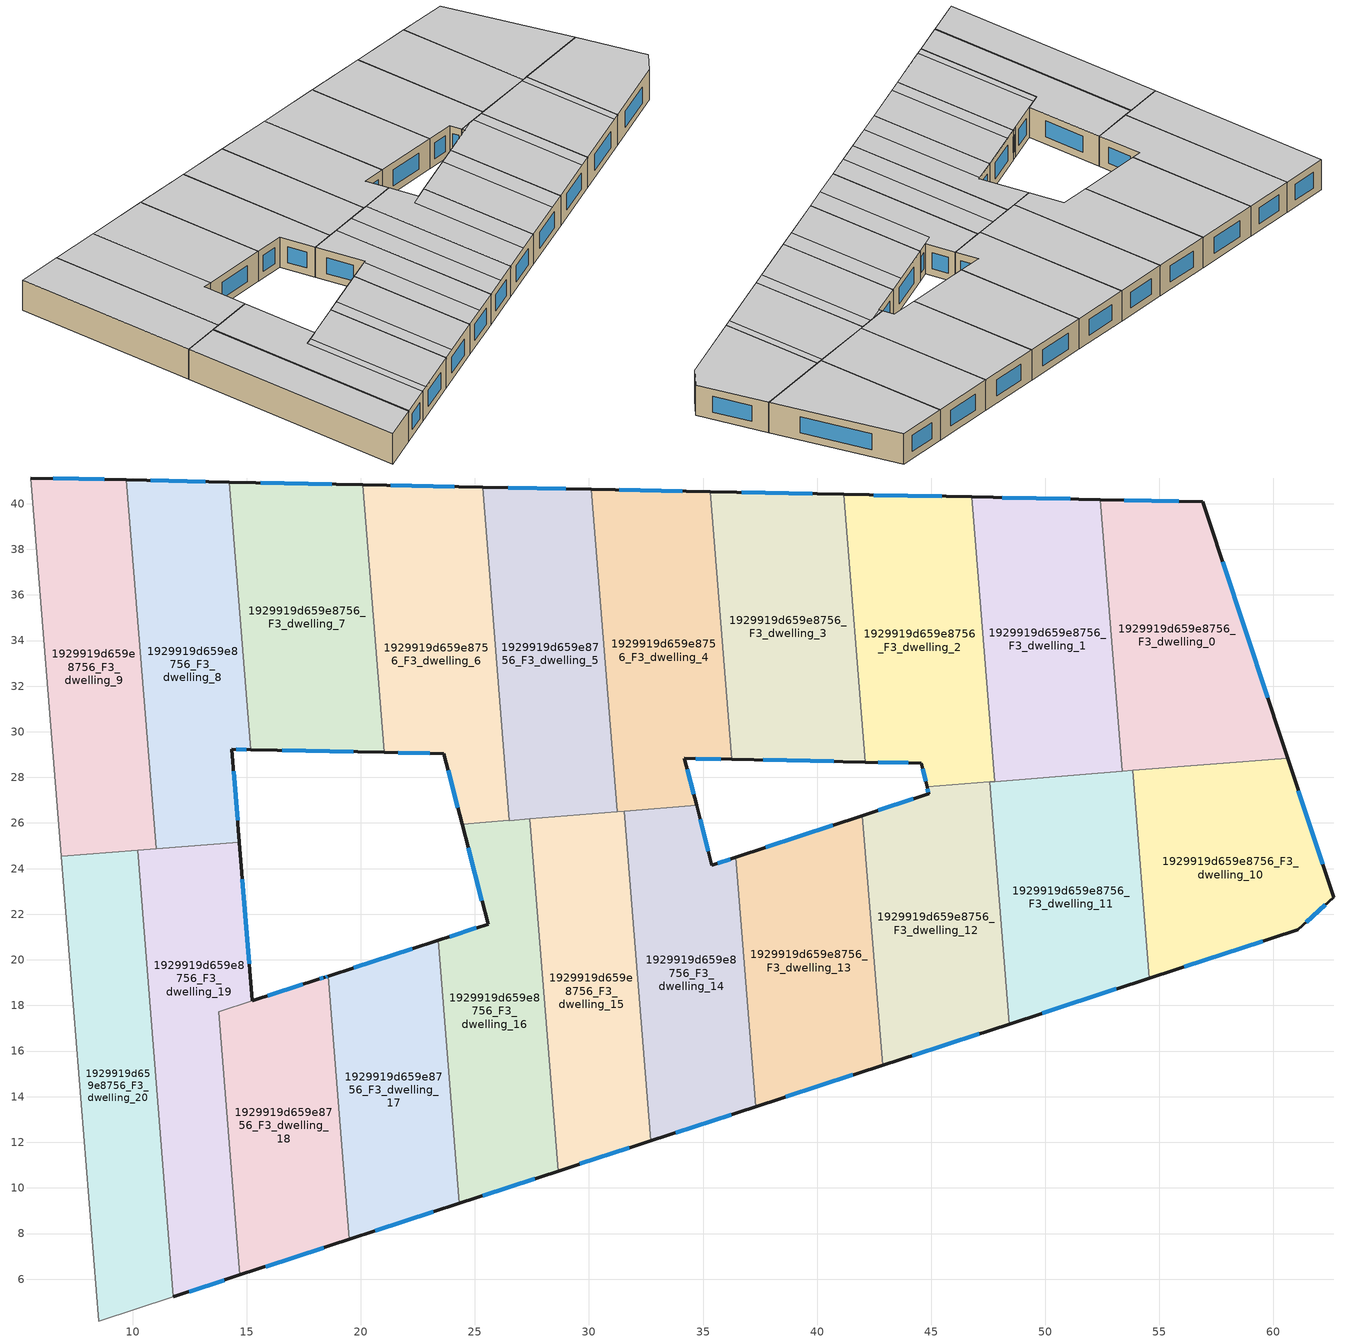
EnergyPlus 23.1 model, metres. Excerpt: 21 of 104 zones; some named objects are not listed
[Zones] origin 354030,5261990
1929919d659e8756_F3_dwelling_0
 floor to 1929919d659e8756_F2_dwelling_0 (EU_floor_Construction): 56.91,40.09 60.63,28.85 53.37,28.27 52.42,40.18 z9
 wall outside (EU_wall_Construction): 60.63,28.85 56.91,40.09 52.42,40.18 z9:12
 wall to 1929919d659e8756_F3_dwelling_1 (EU_wall_Construction): 52.42,40.18 53.37,28.27 z9:12
 wall to 1929919d659e8756_F3_dwelling_10 (EU_wall_Construction): 53.84,28.3 60.63,28.85 z9:12
 wall to 1929919d659e8756_F3_dwelling_11 (EU_wall_Construction): 53.37,28.27 53.84,28.3 z9:12
 window (EU_Window_Construction): 55.85,40.11 53.47,40.16 / 59.75,31.49 57.78,37.45 z9.7:11.3
 ceiling to 1929919d659e8756_F4_dwelling_0 (EU_floor_Construction): 60.63,28.85 56.91,40.09 52.42,40.18 53.37,28.27 z12
1929919d659e8756_F3_dwelling_1
 floor to 1929919d659e8756_F2_dwelling_1 (EU_floor_Construction): 52.42,40.18 53.37,28.27 47.79,27.82 46.79,40.29 z9
 wall outside (EU_wall_Construction): 52.42,40.18 46.79,40.29 z9:12
 wall to 1929919d659e8756_F3_dwelling_2 (EU_wall_Construction): 46.79,40.29 47.79,27.82 z9:12
 wall to 1929919d659e8756_F3_dwelling_11 (EU_wall_Construction): 47.79,27.82 53.37,28.27 z9:12
 window (EU_Window_Construction): 51.1,40.21 48.11,40.27 z9.7:11.3
 ceiling to 1929919d659e8756_F4_dwelling_1 (EU_floor_Construction): 53.37,28.27 52.42,40.18 46.79,40.29 47.79,27.82 z12
1929919d659e8756_F3_dwelling_10
 floor to 1929919d659e8756_F2_dwelling_10 (EU_floor_Construction): 60.63,28.85 62.65,22.75 61.07,21.31 54.57,19.19 53.84,28.3 z9
 wall outside (EU_wall_Construction): 54.57,19.19 61.07,21.31 62.65,22.75 60.63,28.85 z9:12
 wall to 1929919d659e8756_F3_dwelling_11 (EU_wall_Construction): 53.84,28.3 54.57,19.19 z9:12
 window (EU_Window_Construction): 62.17,24.19 61.1,27.42 / 61.44,21.65 62.28,22.42 / 56.1,19.69 59.55,20.82 z9.7:11.3
 ceiling to 1929919d659e8756_F4_dwelling_10 (EU_floor_Construction): 61.07,21.31 62.65,22.75 60.63,28.85 53.84,28.3 54.57,19.19 z12
1929919d659e8756_F3_dwelling_11
 floor to 1929919d659e8756_F2_dwelling_11 (EU_floor_Construction): 53.84,28.3 54.57,19.19 48.42,17.19 47.56,27.8 z9
 wall outside (EU_wall_Construction): 48.42,17.19 54.57,19.19 z9:12
 wall to 1929919d659e8756_F3_dwelling_12 (EU_wall_Construction): 47.56,27.8 48.42,17.19 z9:12
 wall to 1929919d659e8756_F3_dwelling_2 (EU_wall_Construction): 47.79,27.82 47.56,27.8 z9:12
 window (EU_Window_Construction): 49.86,17.66 53.13,18.72 z9.7:11.3
 ceiling to 1929919d659e8756_F4_dwelling_11 (EU_floor_Construction): 53.91,18.98 53.17,28.25 47.56,27.8 48.42,17.19 z12
 ceiling to 1929919d659e8756_F4_dwelling_10 (EU_floor_Construction): 54.57,19.19 53.84,28.3 53.17,28.25 53.91,18.98 z12
1929919d659e8756_F3_dwelling_12
 floor to 1929919d659e8756_F2_dwelling_12 (EU_floor_Construction): 47.56,27.8 48.42,17.19 42.87,15.38 41.99,26.32 44.9,27.28 44.82,27.58 z9
 wall outside (EU_wall_Construction): 44.82,27.58 44.9,27.28 41.99,26.32 / 42.87,15.38 48.42,17.19 z9:12
 wall to 1929919d659e8756_F3_dwelling_13 (EU_wall_Construction): 41.99,26.32 42.87,15.38 z9:12
 wall to 1929919d659e8756_F3_dwelling_2 (EU_wall_Construction): 47.56,27.8 44.82,27.58 z9:12
 window (EU_Window_Construction): 44.84,27.51 44.88,27.35 / 44.17,15.8 47.11,16.76 / 44.21,27.05 42.67,26.55 z9.7:11.3
 ceiling to 1929919d659e8756_F4_dwelling_12 (EU_floor_Construction): 47.29,16.82 46.41,27.71 46.14,27.69 41.99,26.32 42.87,15.38 z12
 ceiling to 1929919d659e8756_F4_dwelling_11 (EU_floor_Construction): 48.42,17.19 47.56,27.8 46.41,27.71 47.29,16.82 z12
 ceiling to 1929919d659e8756_F4_dwelling_2 (EU_floor_Construction): 46.14,27.68 46.15,27.69 44.82,27.58 44.9,27.28 z12
1929919d659e8756_F3_dwelling_13
 floor to 1929919d659e8756_F2_dwelling_13 (EU_floor_Construction): 41.99,26.32 42.87,15.38 37.32,13.57 36.44,24.5 z9
 wall outside (EU_wall_Construction): 37.32,13.57 42.87,15.38 / 41.99,26.32 36.44,24.5 z9:12
 wall to 1929919d659e8756_F3_dwelling_14 (EU_wall_Construction): 36.44,24.5 37.32,13.57 z9:12
 window (EU_Window_Construction): 38.62,13.99 41.57,14.95 / 40.69,25.9 37.75,24.93 z9.7:11.3
 ceiling to 1929919d659e8756_F4_dwelling_13 (EU_floor_Construction): 41.2,14.83 40.33,25.77 36.44,24.5 37.32,13.57 z12
 ceiling to 1929919d659e8756_F4_dwelling_12 (EU_floor_Construction): 42.87,15.38 41.99,26.32 40.33,25.78 41.2,14.83 z12
1929919d659e8756_F3_dwelling_14
 floor to 1929919d659e8756_F2_dwelling_14 (EU_floor_Construction): 36.44,24.5 37.32,13.57 32.71,12.06 31.55,26.51 34.72,26.77 35.39,24.16 z9
 wall outside (EU_wall_Construction): 36.44,24.5 35.39,24.16 34.72,26.77 / 32.71,12.06 37.32,13.57 z9:12
 wall to 1929919d659e8756_F3_dwelling_15 (EU_wall_Construction): 31.55,26.51 32.71,12.06 z9:12
 wall to 1929919d659e8756_F3_dwelling_4 (EU_wall_Construction): 34.72,26.77 31.55,26.51 z9:12
 window (EU_Window_Construction): 35.23,24.77 34.87,26.16 / 36.2,24.42 35.64,24.24 / 33.8,12.42 36.24,13.21 z9.7:11.3
 ceiling to 1929919d659e8756_F4_dwelling_14 (EU_floor_Construction): 35.29,12.91 34.41,23.83 36.44,24.5 35.39,24.16 34.72,26.77 31.55,26.51 32.71,12.06 z12
 ceiling to 1929919d659e8756_F4_dwelling_13 (EU_floor_Construction): 37.32,13.57 36.44,24.5 34.41,23.83 35.29,12.91 z12
1929919d659e8756_F3_dwelling_15
 floor to 1929919d659e8756_F2_dwelling_15 (EU_floor_Construction): 31.55,26.51 32.71,12.06 28.65,10.74 27.41,26.18 z9
 wall outside (EU_wall_Construction): 28.65,10.74 32.71,12.06 z9:12
 wall to 1929919d659e8756_F3_dwelling_16 (EU_wall_Construction): 27.41,26.18 28.65,10.74 z9:12
 wall to 1929919d659e8756_F3_dwelling_5 (EU_wall_Construction): 31.24,26.49 27.41,26.18 z9:12
 wall to 1929919d659e8756_F3_dwelling_4 (EU_wall_Construction): 31.55,26.52 31.24,26.49 z9:12
 window (EU_Window_Construction): 29.61,11.05 31.76,11.75 z9.7:11.3
 ceiling to 1929919d659e8756_F4_dwelling_14 (EU_floor_Construction): 32.71,12.06 31.55,26.51 29.45,26.35 30.65,11.39 z12
 ceiling to 1929919d659e8756_F4_dwelling_15 (EU_floor_Construction): 30.65,11.39 29.45,26.35 27.41,26.18 28.65,10.74 z12
1929919d659e8756_F3_dwelling_16
 floor to 1929919d659e8756_F2_dwelling_16 (EU_floor_Construction): 27.41,26.18 28.65,10.74 24.31,9.32 23.39,20.85 25.57,21.57 24.44,25.94 z9
 wall outside (EU_wall_Construction): 24.44,25.94 25.57,21.57 23.39,20.85 / 24.31,9.32 28.65,10.74 z9:12
 wall to 1929919d659e8756_F3_dwelling_17 (EU_wall_Construction): 23.39,20.85 24.31,9.32 z9:12
 wall to 1929919d659e8756_F3_dwelling_6 (EU_wall_Construction): 26.5,26.11 24.44,25.94 z9:12
 wall to 1929919d659e8756_F3_dwelling_5 (EU_wall_Construction): 27.41,26.18 26.51,26.11 z9:12
 window (EU_Window_Construction): 24.71,24.92 25.31,22.59 / 25.33,9.66 27.63,10.41 / 25.06,21.4 23.9,21.02 z9.7:11.3
 ceiling to 1929919d659e8756_F4_dwelling_15 (EU_floor_Construction): 28.65,10.74 27.41,26.18 24.44,25.94 25.57,21.57 25.41,21.51 26.33,9.98 z12
 ceiling to 1929919d659e8756_F4_dwelling_16 (EU_floor_Construction): 26.33,9.98 25.41,21.51 23.39,20.85 24.31,9.32 z12
1929919d659e8756_F3_dwelling_17
 floor to 1929919d659e8756_F2_dwelling_17 (EU_floor_Construction): 23.39,20.85 24.31,9.32 19.49,7.75 18.56,19.28 z9
 wall outside (EU_wall_Construction): 19.49,7.75 24.31,9.32 / 23.39,20.85 18.56,19.28 z9:12
 wall to 1929919d659e8756_F3_dwelling_18 (EU_wall_Construction): 18.56,19.28 19.49,7.75 z9:12
 window (EU_Window_Construction): 20.62,8.12 23.18,8.95 / 22.25,20.49 19.7,19.65 z9.7:11.3
 ceiling to 1929919d659e8756_F4_dwelling_17 (EU_floor_Construction): 20.63,8.12 19.7,19.65 18.56,19.28 19.49,7.75 z12
 ceiling to 1929919d659e8756_F4_dwelling_16 (EU_floor_Construction): 24.31,9.32 23.39,20.85 19.7,19.65 20.63,8.12 z12
1929919d659e8756_F3_dwelling_18
 floor to 1929919d659e8756_F2_dwelling_18 (EU_floor_Construction): 18.56,19.28 19.49,7.75 14.69,6.19 13.77,17.72 15.23,18.2 18.41,19.24 z9
 wall outside (EU_wall_Construction): 18.56,19.28 18.41,19.24 18.12,19.14 15.24,18.2 / 14.69,6.19 19.49,7.75 z9:12
 wall to 1929919d659e8756_F3_dwelling_19 (EU_wall_Construction): 15.23,18.2 13.77,17.72 14.69,6.19 z9:12
 window (EU_Window_Construction): 17.44,18.92 15.92,18.42 / 18.35,19.21 18.19,19.16 / 18.53,19.27 18.45,19.25 / 15.82,6.55 18.36,7.38 z9.7:11.3
 ceiling to 1929919d659e8756_F4_dwelling_17 (EU_floor_Construction): 19.49,7.75 18.56,19.28 18.51,19.27 18.17,19.16 18.12,19.14 15.24,18.2 14.41,17.93 15.34,6.4 z12
 ceiling to 1929919d659e8756_F4_dwelling_18 (EU_floor_Construction): 15.34,6.4 14.41,17.93 13.77,17.72 14.69,6.19 z12
1929919d659e8756_F3_dwelling_19
 floor to 1929919d659e8756_F2_dwelling_19 (EU_floor_Construction): 14.67,25.16 15.23,18.2 13.77,17.72 14.69,6.19 11.78,5.24 10.21,24.8 z9
 wall outside (EU_wall_Construction): 15.23,18.2 14.67,25.16 / 11.78,5.24 14.69,6.19 z9:12
 wall to 1929919d659e8756_F3_dwelling_20 (EU_wall_Construction): 10.21,24.8 11.78,5.24 z9:12
 wall to 1929919d659e8756_F3_dwelling_8 (EU_wall_Construction): 14.67,25.16 11.02,24.87 z9:12
 wall to 1929919d659e8756_F3_dwelling_9 (EU_wall_Construction): 11.02,24.87 10.21,24.8 z9:12
 window (EU_Window_Construction): 15.1,19.83 14.81,23.53 / 12.46,5.46 14.01,5.96 z9.7:11.3
 ceiling to 1929919d659e8756_F4_dwelling_19 (EU_floor_Construction): 11.85,5.26 10.28,24.81 10.21,24.8 11.78,5.24 z12
 ceiling to 1929919d659e8756_F4_dwelling_18 (EU_floor_Construction): 14.69,6.19 13.77,17.72 15.23,18.2 14.67,25.16 10.28,24.81 11.85,5.26 z12
1929919d659e8756_F3_dwelling_2
 floor to 1929919d659e8756_F2_dwelling_2 (EU_floor_Construction): 46.79,40.29 47.79,27.82 44.82,27.58 44.57,28.62 42.11,28.67 41.17,40.41 z9
 wall outside (EU_wall_Construction): 42.11,28.67 44.57,28.62 44.82,27.58 / 46.79,40.29 41.17,40.41 z9:12
 wall to 1929919d659e8756_F3_dwelling_3 (EU_wall_Construction): 41.17,40.41 42.11,28.67 z9:12
 window (EU_Window_Construction): 44.63,28.38 44.76,27.82 / 42.69,28.66 43.99,28.63 / 45.47,40.32 42.49,40.38 z9.7:11.3
 ceiling to 1929919d659e8756_F4_dwelling_2 (EU_floor_Construction): 47.79,27.82 46.79,40.29 41.17,40.41 42.11,28.67 44.57,28.62 44.82,27.58 z12
1929919d659e8756_F3_dwelling_20
 floor to 1929919d659e8756_F2_dwelling_20 (EU_floor_Construction): 10.21,24.8 11.78,5.24 8.5,4.17 6.86,24.53 z9
 wall adiabatic (EU_wall_Construction): 6.86,24.53 8.5,4.17 11.78,5.24 z9:12
 wall to 1929919d659e8756_F3_dwelling_9 (EU_wall_Construction): 10.21,24.8 6.86,24.53 z9:12
 ceiling to 1929919d659e8756_F4_dwelling_19 (EU_floor_Construction): 11.78,5.24 10.21,24.8 6.86,24.53 8.5,4.17 z12
1929919d659e8756_F3_dwelling_3
 floor to 1929919d659e8756_F2_dwelling_3 (EU_floor_Construction): 41.17,40.41 42.11,28.67 36.27,28.79 35.32,40.52 z9
 wall outside (EU_wall_Construction): 41.17,40.41 35.32,40.52 / 36.27,28.79 42.11,28.67 z9:12
 wall to 1929919d659e8756_F3_dwelling_4 (EU_wall_Construction): 35.32,40.52 36.27,28.79 z9:12
 window (EU_Window_Construction): 39.8,40.43 36.7,40.5 / 37.64,28.76 40.74,28.7 z9.7:11.3
 ceiling to 1929919d659e8756_F4_dwelling_3 (EU_floor_Construction): 42.11,28.67 41.17,40.41 35.32,40.52 36.27,28.79 z12
1929919d659e8756_F3_dwelling_4
 floor to 1929919d659e8756_F2_dwelling_4 (EU_floor_Construction): 35.32,40.52 36.27,28.79 34.18,28.83 34.72,26.77 31.24,26.49 30.11,40.63 z9
 wall outside (EU_wall_Construction): 34.72,26.77 34.18,28.83 36.27,28.79 / 35.32,40.52 30.11,40.63 z9:12
 wall to 1929919d659e8756_F3_dwelling_5 (EU_wall_Construction): 30.11,40.63 31.24,26.49 z9:12
 window (EU_Window_Construction): 34.59,27.25 34.31,28.35 / 34.1,40.55 31.33,40.6 / 34.67,28.82 35.78,28.8 z9.7:11.3
 ceiling to 1929919d659e8756_F4_dwelling_4 (EU_floor_Construction): 34.72,26.77 34.18,28.83 36.27,28.79 35.32,40.52 30.11,40.63 31.24,26.49 z12
1929919d659e8756_F3_dwelling_5
 floor to 1929919d659e8756_F2_dwelling_5 (EU_floor_Construction): 30.11,40.63 31.24,26.49 26.51,26.11 25.33,40.73 z9
 wall outside (EU_wall_Construction): 30.11,40.63 25.33,40.73 z9:12
 wall to 1929919d659e8756_F3_dwelling_6 (EU_wall_Construction): 25.33,40.73 26.51,26.11 z9:12
 window (EU_Window_Construction): 28.98,40.65 26.45,40.7 z9.7:11.3
 ceiling to 1929919d659e8756_F4_dwelling_5 (EU_floor_Construction): 31.24,26.49 30.11,40.63 25.33,40.73 26.51,26.11 z12
1929919d659e8756_F3_dwelling_6
 floor to 1929919d659e8756_F2_dwelling_6 (EU_floor_Construction): 25.33,40.73 26.51,26.11 24.44,25.94 23.64,29.04 21.03,29.09 20.09,40.83 z9
 wall outside (EU_wall_Construction): 21.03,29.09 23.64,29.04 24.44,25.94 / 25.33,40.73 20.09,40.83 z9:12
 wall to 1929919d659e8756_F3_dwelling_7 (EU_wall_Construction): 20.09,40.83 21.03,29.09 z9:12
 window (EU_Window_Construction): 23.82,28.31 24.25,26.67 / 21.64,29.08 23.02,29.05 / 24.1,40.75 21.32,40.81 z9.7:11.3
 ceiling to 1929919d659e8756_F4_dwelling_6 (EU_floor_Construction): 26.51,26.11 25.33,40.73 20.09,40.83 21.03,29.09 23.64,29.04 24.44,25.94 z12
1929919d659e8756_F3_dwelling_7
 floor to 1929919d659e8756_F2_dwelling_7 (EU_floor_Construction): 20.09,40.83 21.03,29.09 15.18,29.21 14.24,40.95 z9
 wall outside (EU_wall_Construction): 20.09,40.83 14.24,40.95 / 15.18,29.21 21.03,29.09 z9:12
 wall to 1929919d659e8756_F3_dwelling_8 (EU_wall_Construction): 14.24,40.95 15.18,29.21 z9:12
 window (EU_Window_Construction): 18.71,40.86 15.61,40.92 / 16.55,29.19 19.65,29.12 z9.7:11.3
 ceiling to 1929919d659e8756_F4_dwelling_7 (EU_floor_Construction): 21.03,29.09 20.09,40.83 14.24,40.95 15.18,29.21 z12
1929919d659e8756_F3_dwelling_8
 floor to 1929919d659e8756_F2_dwelling_8 (EU_floor_Construction): 14.24,40.95 15.18,29.21 14.35,29.23 14.67,25.16 11.02,24.87 9.72,41.04 z9
 wall outside (EU_wall_Construction): 14.67,25.16 14.35,29.23 15.18,29.21 / 14.24,40.95 9.72,41.04 z9:12
 wall to 1929919d659e8756_F3_dwelling_9 (EU_wall_Construction): 9.72,41.04 11.02,24.87 z9:12
 window (EU_Window_Construction): 14.6,26.12 14.42,28.27 / 13.18,40.97 10.78,41.02 / 14.54,29.23 14.98,29.22 z9.7:11.3
 ceiling to 1929919d659e8756_F4_dwelling_8 (EU_floor_Construction): 14.67,25.16 14.35,29.23 15.18,29.21 14.24,40.95 9.72,41.04 11.02,24.87 z12
1929919d659e8756_F3_dwelling_9
 floor to 1929919d659e8756_F2_dwelling_9 (EU_floor_Construction): 9.72,41.04 11.02,24.87 6.86,24.53 5.53,41.12 z9
 wall outside (EU_wall_Construction): 9.72,41.04 5.53,41.12 z9:12
 wall adiabatic (EU_wall_Construction): 5.53,41.12 6.86,24.53 z9:12
 window (EU_Window_Construction): 8.74,41.06 6.52,41.11 z9.7:11.3
 ceiling to 1929919d659e8756_F4_dwelling_9 (EU_floor_Construction): 11.02,24.87 9.72,41.04 5.53,41.12 6.86,24.53 z12
[Building]
EU S2 Campaign: North Axis=0; Terrain=City; Solar Distribution=FullExterior
[Site:Location]
Budapest.Ferenc.Liszt.Intl.AP: Latitude=47.437; Longitude=19.256; Time Zone=1; Elevation=185
[SizingPeriod:WeatherFileDays]
AnnualSizingPeriod: Begin Month=1; Begin Day of Month=1; End Month=12; End Day of Month=31; Day of Week for Start Day=Monday; Use Weather File Daylight Saving Period=No; Use Weather File Rain and Snow Indicators=No
[MATERIAL]
EU_InternalMass_Material: Roughness=MediumRough; Thickness=0.1; Conductivity=1; Density=1800; Specific Heat=900; Thermal Absorptance=0.9; Solar Absorptance=0.7; Visible Absorptance=0.7
[MATERIAL:NOMASS] Roughness=MediumRough; Thermal Absorptance=0.9; Solar Absorptance=0.7; Visible Absorptance=0.7
Name | Thermal Resistance
EU_wall_NoMass | 0.832559
EU_floor_NoMass | 0.872794
[WINDOWMATERIAL:SIMPLEGLAZINGSYSTEM]
EU_Window_SimpleGlazing: UFactor=2.79869; Solar Heat Gain Coefficient=0.75; Visible Transmittance=0.75
[CONSTRUCTION]
EU_wall_Construction: EU_wall_NoMass
EU_floor_Construction: EU_floor_NoMass
EU_Window_Construction: EU_Window_SimpleGlazing
EU_InternalMass_Construction: EU_InternalMass_Material
[ZONE] Type=1; Multiplier=1; Ceiling Height=autocalculate; Floor Area=autocalculate; Part of Total Floor Area=Yes
Name | Volume
1929919d659e8756_F3_dwelling_0 | 205.592
1929919d659e8756_F3_dwelling_1 | 205.605
1929919d659e8756_F3_dwelling_10 | 186.92
1929919d659e8756_F3_dwelling_11 | 186.933
1929919d659e8756_F3_dwelling_12 | 186.891
1929919d659e8756_F3_dwelling_13 | 186.918
1929919d659e8756_F3_dwelling_14 | 186.924
1929919d659e8756_F3_dwelling_15 | 186.899
1929919d659e8756_F3_dwelling_16 | 186.909
1929919d659e8756_F3_dwelling_17 | 171.301
1929919d659e8756_F3_dwelling_18 | 170.295
1929919d659e8756_F3_dwelling_19 | 204.414
1929919d659e8756_F3_dwelling_2 | 205.606
1929919d659e8756_F3_dwelling_20 | 201.66
1929919d659e8756_F3_dwelling_3 | 205.585
1929919d659e8756_F3_dwelling_4 | 205.604
1929919d659e8756_F3_dwelling_5 | 205.594
1929919d659e8756_F3_dwelling_6 | 205.599
1929919d659e8756_F3_dwelling_7 | 205.608
1929919d659e8756_F3_dwelling_8 | 205.609
1929919d659e8756_F3_dwelling_9 | 205.596
[INTERNALMASS] Construction=EU_InternalMass_Construction
Name | Zone or ZoneList | Surface Area
1929919d659e8756_F3_dwelling_0_EU_InternalMass | 1929919d659e8756_F3_dwelling_0 | 68.5306
1929919d659e8756_F3_dwelling_1_EU_InternalMass | 1929919d659e8756_F3_dwelling_1 | 68.5353
1929919d659e8756_F3_dwelling_2_EU_InternalMass | 1929919d659e8756_F3_dwelling_2 | 68.5353
1929919d659e8756_F3_dwelling_3_EU_InternalMass | 1929919d659e8756_F3_dwelling_3 | 68.5284
1929919d659e8756_F3_dwelling_4_EU_InternalMass | 1929919d659e8756_F3_dwelling_4 | 68.5346
1929919d659e8756_F3_dwelling_5_EU_InternalMass | 1929919d659e8756_F3_dwelling_5 | 68.5313
1929919d659e8756_F3_dwelling_6_EU_InternalMass | 1929919d659e8756_F3_dwelling_6 | 68.533
1929919d659e8756_F3_dwelling_7_EU_InternalMass | 1929919d659e8756_F3_dwelling_7 | 68.5361
1929919d659e8756_F3_dwelling_8_EU_InternalMass | 1929919d659e8756_F3_dwelling_8 | 68.5363
1929919d659e8756_F3_dwelling_9_EU_InternalMass | 1929919d659e8756_F3_dwelling_9 | 68.5321
1929919d659e8756_F3_dwelling_10_EU_InternalMass | 1929919d659e8756_F3_dwelling_10 | 62.3065
1929919d659e8756_F3_dwelling_11_EU_InternalMass | 1929919d659e8756_F3_dwelling_11 | 62.3111
1929919d659e8756_F3_dwelling_12_EU_InternalMass | 1929919d659e8756_F3_dwelling_12 | 62.297
1929919d659e8756_F3_dwelling_13_EU_InternalMass | 1929919d659e8756_F3_dwelling_13 | 62.3061
1929919d659e8756_F3_dwelling_14_EU_InternalMass | 1929919d659e8756_F3_dwelling_14 | 62.3081
1929919d659e8756_F3_dwelling_15_EU_InternalMass | 1929919d659e8756_F3_dwelling_15 | 62.2995
1929919d659e8756_F3_dwelling_16_EU_InternalMass | 1929919d659e8756_F3_dwelling_16 | 62.3031
1929919d659e8756_F3_dwelling_17_EU_InternalMass | 1929919d659e8756_F3_dwelling_17 | 57.103
1929919d659e8756_F3_dwelling_18_EU_InternalMass | 1929919d659e8756_F3_dwelling_18 | 56.7688
1929919d659e8756_F3_dwelling_19_EU_InternalMass | 1929919d659e8756_F3_dwelling_19 | 68.1336
1929919d659e8756_F3_dwelling_20_EU_InternalMass | 1929919d659e8756_F3_dwelling_20 | 67.2261
[OTHEREQUIPMENT] Fuel Type=Electricity; Design Level Calculation Method=Watts/Area; Power per Zone Floor Area=1; Fraction Latent=0; Fraction Radiant=0; Fraction Lost=0; Carbon Dioxide Generation Rate=0; EndUse Subcategory=EU_Step8_InternalGains
Name | Zone or ZoneList or Space or SpaceList | Schedule
EU_Step8_InternalGain_1929919d659e8756_F3_dwelling_0_f000 | 1929919d659e8756_F3_dwelling_0 | EU_Step8_GainSchedule_1929919d659e8756_F3_dwelling_0_f000
EU_Step8_InternalGain_1929919d659e8756_F3_dwelling_1_f000 | 1929919d659e8756_F3_dwelling_1 | EU_Step8_GainSchedule_1929919d659e8756_F3_dwelling_1_f000
EU_Step8_InternalGain_1929919d659e8756_F3_dwelling_2_f000 | 1929919d659e8756_F3_dwelling_2 | EU_Step8_GainSchedule_1929919d659e8756_F3_dwelling_2_f000
EU_Step8_InternalGain_1929919d659e8756_F3_dwelling_3_f000 | 1929919d659e8756_F3_dwelling_3 | EU_Step8_GainSchedule_1929919d659e8756_F3_dwelling_3_f000
EU_Step8_InternalGain_1929919d659e8756_F3_dwelling_4_f000 | 1929919d659e8756_F3_dwelling_4 | EU_Step8_GainSchedule_1929919d659e8756_F3_dwelling_4_f000
EU_Step8_InternalGain_1929919d659e8756_F3_dwelling_5_f000 | 1929919d659e8756_F3_dwelling_5 | EU_Step8_GainSchedule_1929919d659e8756_F3_dwelling_5_f000
EU_Step8_InternalGain_1929919d659e8756_F3_dwelling_6_f000 | 1929919d659e8756_F3_dwelling_6 | EU_Step8_GainSchedule_1929919d659e8756_F3_dwelling_6_f000
EU_Step8_InternalGain_1929919d659e8756_F3_dwelling_7_f000 | 1929919d659e8756_F3_dwelling_7 | EU_Step8_GainSchedule_1929919d659e8756_F3_dwelling_7_f000
EU_Step8_InternalGain_1929919d659e8756_F3_dwelling_8_f000 | 1929919d659e8756_F3_dwelling_8 | EU_Step8_GainSchedule_1929919d659e8756_F3_dwelling_8_f000
EU_Step8_InternalGain_1929919d659e8756_F3_dwelling_9_f000 | 1929919d659e8756_F3_dwelling_9 | EU_Step8_GainSchedule_1929919d659e8756_F3_dwelling_9_f000
EU_Step8_InternalGain_1929919d659e8756_F3_dwelling_10_f000 | 1929919d659e8756_F3_dwelling_10 | EU_Step8_GainSchedule_1929919d659e8756_F3_dwelling_10_f000
EU_Step8_InternalGain_1929919d659e8756_F3_dwelling_11_f000 | 1929919d659e8756_F3_dwelling_11 | EU_Step8_GainSchedule_1929919d659e8756_F3_dwelling_11_f000
EU_Step8_InternalGain_1929919d659e8756_F3_dwelling_12_f000 | 1929919d659e8756_F3_dwelling_12 | EU_Step8_GainSchedule_1929919d659e8756_F3_dwelling_12_f000
EU_Step8_InternalGain_1929919d659e8756_F3_dwelling_13_f000 | 1929919d659e8756_F3_dwelling_13 | EU_Step8_GainSchedule_1929919d659e8756_F3_dwelling_13_f000
EU_Step8_InternalGain_1929919d659e8756_F3_dwelling_14_f000 | 1929919d659e8756_F3_dwelling_14 | EU_Step8_GainSchedule_1929919d659e8756_F3_dwelling_14_f000
EU_Step8_InternalGain_1929919d659e8756_F3_dwelling_15_f000 | 1929919d659e8756_F3_dwelling_15 | EU_Step8_GainSchedule_1929919d659e8756_F3_dwelling_15_f000
EU_Step8_InternalGain_1929919d659e8756_F3_dwelling_16_f000 | 1929919d659e8756_F3_dwelling_16 | EU_Step8_GainSchedule_1929919d659e8756_F3_dwelling_16_f000
EU_Step8_InternalGain_1929919d659e8756_F3_dwelling_17_f000 | 1929919d659e8756_F3_dwelling_17 | EU_Step8_GainSchedule_1929919d659e8756_F3_dwelling_17_f000
EU_Step8_InternalGain_1929919d659e8756_F3_dwelling_18_f000 | 1929919d659e8756_F3_dwelling_18 | EU_Step8_GainSchedule_1929919d659e8756_F3_dwelling_18_f000
EU_Step8_InternalGain_1929919d659e8756_F3_dwelling_19_f000 | 1929919d659e8756_F3_dwelling_19 | EU_Step8_GainSchedule_1929919d659e8756_F3_dwelling_19_f000
EU_Step8_InternalGain_1929919d659e8756_F3_dwelling_20_f000 | 1929919d659e8756_F3_dwelling_20 | EU_Step8_GainSchedule_1929919d659e8756_F3_dwelling_20_f000
[ZONEVENTILATION:DESIGNFLOWRATE] Schedule=EU_AlwaysOn; Design Flow Rate Calculation Method=AirChanges/Hour; Air Changes per Hour=0.475469; Ventilation Type=Natural; Fan Pressure Rise=0; Fan Total Efficiency=1; Constant Term Coefficient=1; Temperature Term Coefficient=0; Velocity Term Coefficient=0; Velocity Squared Term Coefficient=0; Minimum Indoor Temperature=-100; Maximum Indoor Temperature=100; Delta Temperature=-100; Minimum Outdoor Temperature=-100; Maximum Outdoor Temperature=100; Maximum Wind Speed=40
Name | Zone or ZoneList or Space or SpaceList
EU_ConstantAir_1929919d659e8756_F3_dwelling_0 | 1929919d659e8756_F3_dwelling_0
EU_ConstantAir_1929919d659e8756_F3_dwelling_1 | 1929919d659e8756_F3_dwelling_1
EU_ConstantAir_1929919d659e8756_F3_dwelling_2 | 1929919d659e8756_F3_dwelling_2
EU_ConstantAir_1929919d659e8756_F3_dwelling_3 | 1929919d659e8756_F3_dwelling_3
EU_ConstantAir_1929919d659e8756_F3_dwelling_4 | 1929919d659e8756_F3_dwelling_4
EU_ConstantAir_1929919d659e8756_F3_dwelling_5 | 1929919d659e8756_F3_dwelling_5
EU_ConstantAir_1929919d659e8756_F3_dwelling_6 | 1929919d659e8756_F3_dwelling_6
EU_ConstantAir_1929919d659e8756_F3_dwelling_7 | 1929919d659e8756_F3_dwelling_7
EU_ConstantAir_1929919d659e8756_F3_dwelling_8 | 1929919d659e8756_F3_dwelling_8
EU_ConstantAir_1929919d659e8756_F3_dwelling_9 | 1929919d659e8756_F3_dwelling_9
EU_ConstantAir_1929919d659e8756_F3_dwelling_10 | 1929919d659e8756_F3_dwelling_10
EU_ConstantAir_1929919d659e8756_F3_dwelling_11 | 1929919d659e8756_F3_dwelling_11
EU_ConstantAir_1929919d659e8756_F3_dwelling_12 | 1929919d659e8756_F3_dwelling_12
EU_ConstantAir_1929919d659e8756_F3_dwelling_13 | 1929919d659e8756_F3_dwelling_13
EU_ConstantAir_1929919d659e8756_F3_dwelling_14 | 1929919d659e8756_F3_dwelling_14
EU_ConstantAir_1929919d659e8756_F3_dwelling_15 | 1929919d659e8756_F3_dwelling_15
EU_ConstantAir_1929919d659e8756_F3_dwelling_16 | 1929919d659e8756_F3_dwelling_16
EU_ConstantAir_1929919d659e8756_F3_dwelling_17 | 1929919d659e8756_F3_dwelling_17
EU_ConstantAir_1929919d659e8756_F3_dwelling_18 | 1929919d659e8756_F3_dwelling_18
EU_ConstantAir_1929919d659e8756_F3_dwelling_19 | 1929919d659e8756_F3_dwelling_19
EU_ConstantAir_1929919d659e8756_F3_dwelling_20 | 1929919d659e8756_F3_dwelling_20
[HVACTEMPLATE:ZONE:IDEALLOADSAIRSYSTEM] System Availability Schedule=EU_AlwaysOn; Maximum Heating Supply Air Temperature=50; Minimum Cooling Supply Air Temperature=13; Maximum Heating Supply Air Humidity Ratio=0.0156; Minimum Cooling Supply Air Humidity Ratio=0.0077; Heating Limit=NoLimit; Cooling Limit=NoLimit; Heating Availability Schedule=EU_AlwaysOn; Cooling Availability Schedule=EU_CoolingOff; Dehumidification Control Type=ConstantSensibleHeatRatio; Cooling Sensible Heat Ratio=0.7; Dehumidification Setpoint=60; Humidification Control Type=None; Humidification Setpoint=30; Outdoor Air Method=None; Outdoor Air Flow Rate per Person=0.00944; Outdoor Air Flow Rate per Zone Floor Area=0; Outdoor Air Flow Rate per Zone=0; Demand Controlled Ventilation Type=None; Outdoor Air Economizer Type=NoEconomizer; Heat Recovery Type=None; Sensible Heat Recovery Effectiveness=0.7; Latent Heat Recovery Effectiveness=0.65
Name | Template Thermostat
1929919d659e8756_F3_dwelling_0 | EU_HeatOnly_1929919d659e8756_F3_dwelling_0
1929919d659e8756_F3_dwelling_1 | EU_HeatOnly_1929919d659e8756_F3_dwelling_1
1929919d659e8756_F3_dwelling_2 | EU_HeatOnly_1929919d659e8756_F3_dwelling_2
1929919d659e8756_F3_dwelling_3 | EU_HeatOnly_1929919d659e8756_F3_dwelling_3
1929919d659e8756_F3_dwelling_4 | EU_HeatOnly_1929919d659e8756_F3_dwelling_4
1929919d659e8756_F3_dwelling_5 | EU_HeatOnly_1929919d659e8756_F3_dwelling_5
1929919d659e8756_F3_dwelling_6 | EU_HeatOnly_1929919d659e8756_F3_dwelling_6
1929919d659e8756_F3_dwelling_7 | EU_HeatOnly_1929919d659e8756_F3_dwelling_7
1929919d659e8756_F3_dwelling_8 | EU_HeatOnly_1929919d659e8756_F3_dwelling_8
1929919d659e8756_F3_dwelling_9 | EU_HeatOnly_1929919d659e8756_F3_dwelling_9
1929919d659e8756_F3_dwelling_10 | EU_HeatOnly_1929919d659e8756_F3_dwelling_10
1929919d659e8756_F3_dwelling_11 | EU_HeatOnly_1929919d659e8756_F3_dwelling_11
1929919d659e8756_F3_dwelling_12 | EU_HeatOnly_1929919d659e8756_F3_dwelling_12
1929919d659e8756_F3_dwelling_13 | EU_HeatOnly_1929919d659e8756_F3_dwelling_13
1929919d659e8756_F3_dwelling_14 | EU_HeatOnly_1929919d659e8756_F3_dwelling_14
1929919d659e8756_F3_dwelling_15 | EU_HeatOnly_1929919d659e8756_F3_dwelling_15
1929919d659e8756_F3_dwelling_16 | EU_HeatOnly_1929919d659e8756_F3_dwelling_16
1929919d659e8756_F3_dwelling_17 | EU_HeatOnly_1929919d659e8756_F3_dwelling_17
1929919d659e8756_F3_dwelling_18 | EU_HeatOnly_1929919d659e8756_F3_dwelling_18
1929919d659e8756_F3_dwelling_19 | EU_HeatOnly_1929919d659e8756_F3_dwelling_19
1929919d659e8756_F3_dwelling_20 | EU_HeatOnly_1929919d659e8756_F3_dwelling_20
[SIZING:ZONE] Zone Cooling Design Supply Air Temperature Input Method=SupplyAirTemperature; Zone Cooling Design Supply Air Temperature=13; Zone Heating Design Supply Air Temperature Input Method=SupplyAirTemperature; Zone Heating Design Supply Air Temperature=50; Zone Cooling Design Supply Air Humidity Ratio=0.008; Zone Heating Design Supply Air Humidity Ratio=0.008; Cooling Design Air Flow Method=DesignDay; Cooling Design Air Flow Rate=0; Cooling Minimum Air Flow per Zone Floor Area=0.000762; Cooling Minimum Air Flow=0; Cooling Minimum Air Flow Fraction=0.2; Heating Design Air Flow Method=DesignDay; Heating Design Air Flow Rate=0; Heating Maximum Air Flow per Zone Floor Area=0.002032; Heating Maximum Air Flow=0.141576; Heating Maximum Air Flow Fraction=0.3; Account for Dedicated Outdoor Air System=No; Dedicated Outdoor Air System Control Strategy=NeutralSupplyAir; Dedicated Outdoor Air Low Setpoint Temperature for Design=autosize; Dedicated Outdoor Air High Setpoint Temperature for Design=autosize; Zone Load Sizing Method=Sensible Load Only No Latent Load; Zone Latent Cooling Design Supply Air Humidity Ratio Input Method=HumidityRatioDifference; Zone Cooling Design Supply Air Humidity Ratio Difference=0.005; Zone Latent Heating Design Supply Air Humidity Ratio Input Method=HumidityRatioDifference; Zone Humidification Design Supply Air Humidity Ratio Difference=0.005
1929919d659e8756_F3_dwelling_0; 1929919d659e8756_F3_dwelling_1; 1929919d659e8756_F3_dwelling_2; 1929919d659e8756_F3_dwelling_3; 1929919d659e8756_F3_dwelling_4; 1929919d659e8756_F3_dwelling_5; 1929919d659e8756_F3_dwelling_6; 1929919d659e8756_F3_dwelling_7; 1929919d659e8756_F3_dwelling_8; 1929919d659e8756_F3_dwelling_9; 1929919d659e8756_F3_dwelling_10; 1929919d659e8756_F3_dwelling_11; 1929919d659e8756_F3_dwelling_12; 1929919d659e8756_F3_dwelling_13; 1929919d659e8756_F3_dwelling_14; 1929919d659e8756_F3_dwelling_15; 1929919d659e8756_F3_dwelling_16; 1929919d659e8756_F3_dwelling_17; 1929919d659e8756_F3_dwelling_18; 1929919d659e8756_F3_dwelling_19; 1929919d659e8756_F3_dwelling_20
[SCHEDULE:CONSTANT]
Name | Hourly Value
EU_AlwaysOn | 1
EU_CoolingOff | 0
[SCHEDULE:FILE] Column Number=1; Rows to Skip at Top=0; Number of Hours of Data=8760; Column Separator=Comma; Interpolate to Timestep=No; Minutes per Item=60; Adjust Schedule for Daylight Savings=Yes
Name | File
EU_Step8_GainSchedule_1929919d659e8756_F3_dwelling_0_f000 | ../../schedules/1929919d659e8756/1929919d659e8756_F3_dwelling_0_f000_gain.csv
EU_Step8_GainSchedule_1929919d659e8756_F3_dwelling_1_f000 | ../../schedules/1929919d659e8756/1929919d659e8756_F3_dwelling_1_f000_gain.csv
EU_Step8_GainSchedule_1929919d659e8756_F3_dwelling_2_f000 | ../../schedules/1929919d659e8756/1929919d659e8756_F3_dwelling_2_f000_gain.csv
EU_Step8_GainSchedule_1929919d659e8756_F3_dwelling_3_f000 | ../../schedules/1929919d659e8756/1929919d659e8756_F3_dwelling_3_f000_gain.csv
EU_Step8_GainSchedule_1929919d659e8756_F3_dwelling_4_f000 | ../../schedules/1929919d659e8756/1929919d659e8756_F3_dwelling_4_f000_gain.csv
EU_Step8_GainSchedule_1929919d659e8756_F3_dwelling_5_f000 | ../../schedules/1929919d659e8756/1929919d659e8756_F3_dwelling_5_f000_gain.csv
EU_Step8_GainSchedule_1929919d659e8756_F3_dwelling_6_f000 | ../../schedules/1929919d659e8756/1929919d659e8756_F3_dwelling_6_f000_gain.csv
EU_Step8_GainSchedule_1929919d659e8756_F3_dwelling_7_f000 | ../../schedules/1929919d659e8756/1929919d659e8756_F3_dwelling_7_f000_gain.csv
EU_Step8_GainSchedule_1929919d659e8756_F3_dwelling_8_f000 | ../../schedules/1929919d659e8756/1929919d659e8756_F3_dwelling_8_f000_gain.csv
EU_Step8_GainSchedule_1929919d659e8756_F3_dwelling_9_f000 | ../../schedules/1929919d659e8756/1929919d659e8756_F3_dwelling_9_f000_gain.csv
EU_Step8_GainSchedule_1929919d659e8756_F3_dwelling_10_f000 | ../../schedules/1929919d659e8756/1929919d659e8756_F3_dwelling_10_f000_gain.csv
EU_Step8_GainSchedule_1929919d659e8756_F3_dwelling_11_f000 | ../../schedules/1929919d659e8756/1929919d659e8756_F3_dwelling_11_f000_gain.csv
EU_Step8_GainSchedule_1929919d659e8756_F3_dwelling_12_f000 | ../../schedules/1929919d659e8756/1929919d659e8756_F3_dwelling_12_f000_gain.csv
EU_Step8_GainSchedule_1929919d659e8756_F3_dwelling_13_f000 | ../../schedules/1929919d659e8756/1929919d659e8756_F3_dwelling_13_f000_gain.csv
EU_Step8_GainSchedule_1929919d659e8756_F3_dwelling_14_f000 | ../../schedules/1929919d659e8756/1929919d659e8756_F3_dwelling_14_f000_gain.csv
EU_Step8_GainSchedule_1929919d659e8756_F3_dwelling_15_f000 | ../../schedules/1929919d659e8756/1929919d659e8756_F3_dwelling_15_f000_gain.csv
EU_Step8_GainSchedule_1929919d659e8756_F3_dwelling_16_f000 | ../../schedules/1929919d659e8756/1929919d659e8756_F3_dwelling_16_f000_gain.csv
EU_Step8_GainSchedule_1929919d659e8756_F3_dwelling_17_f000 | ../../schedules/1929919d659e8756/1929919d659e8756_F3_dwelling_17_f000_gain.csv
EU_Step8_GainSchedule_1929919d659e8756_F3_dwelling_18_f000 | ../../schedules/1929919d659e8756/1929919d659e8756_F3_dwelling_18_f000_gain.csv
EU_Step8_GainSchedule_1929919d659e8756_F3_dwelling_19_f000 | ../../schedules/1929919d659e8756/1929919d659e8756_F3_dwelling_19_f000_gain.csv
EU_Step8_GainSchedule_1929919d659e8756_F3_dwelling_20_f000 | ../../schedules/1929919d659e8756/1929919d659e8756_F3_dwelling_20_f000_gain.csv
